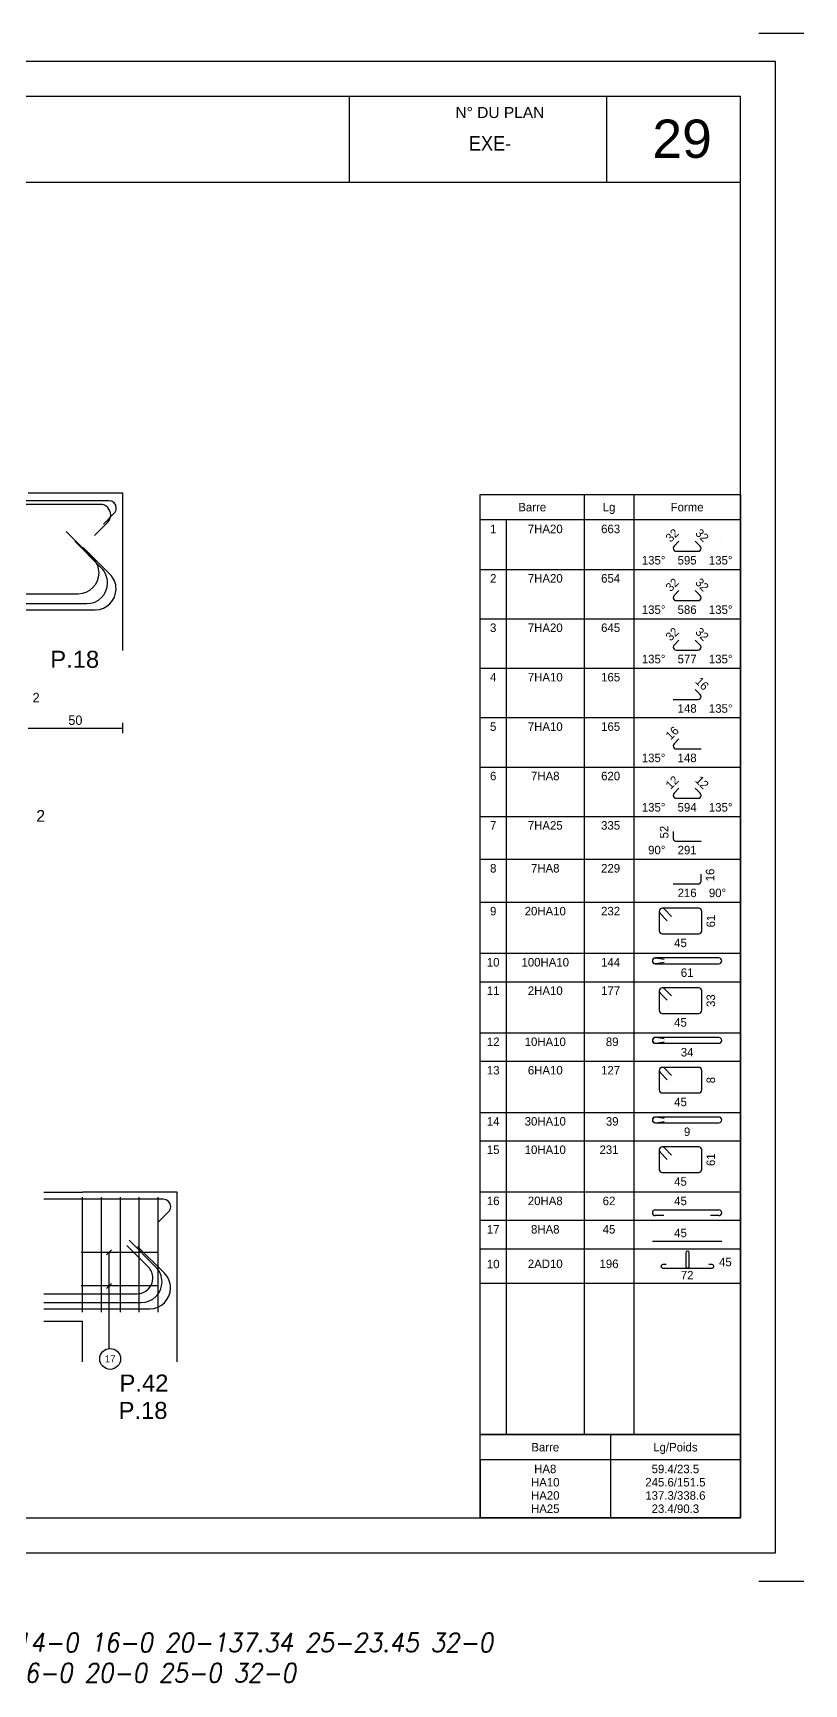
# Model space of a CAD drawing. Extents: x -12912 to 27386, y 1818 to 8189.
# Drawn here: x 21177 to 21584, y 3114 to 3986 of the extents above; entities that cross this region are included whole.
import ezdxf
from ezdxf.enums import TextEntityAlignment as Align

# ---------------------------------------------------------------- set-up
doc = ezdxf.new("R2010")
doc.units = 0
doc.header["$MEASUREMENT"] = 0
doc.layers.get('0').update_dxf_attribs({"linetype": 'CONTINUOUS'})
for name, color, linetype in [('1', 7, 'CONTINUOUS'), ('173', 7, 'CONTINUOUS'), ('5', 7, 'CONTINUOUS'), ('6', 7, 'CONTINUOUS'), ('7', 7, 'CONTINUOUS'), ('GO-CARTOUCHE', 7, 'CONTINUOUS'), ('GO-TEXTE', 9, 'CONTINUOUS'), ('PYC-HACHURE', 7, 'CONTINUOUS'), ('STR_TXT', 102, 'CONTINUOUS')]:
    doc.layers.add(name, color=color, linetype=linetype)
doc.styles.add('ARIAL', font='ARIAL.TTF')
doc.styles.add('Tableau', font='romans.shx', dxfattribs={"width": 0.9, "oblique": 10})
doc.styles.add('TEXTEBA', font='ARIAL.TTF')

# ---------------------------------------------------------------- blocks, each defined once
blk = doc.blocks.new('Smallsp')
at = {"layer": 'STR_TXT', "linetype": 'Continuous'}
for points in [[(0, 15), (0, -15)], [(-30, 0), (40, 0)]]:
    blk.add_lwpolyline(points, dxfattribs=at)
at = {"layer": 'STR_TXT', "linetype": 'Continuous', "style": 'Tableau', "oblique": 10, "width": 0.9}
for s, p in [('HA', (-23.6, 1.89)), ('AD', (-22.2, -13.94))]:
    blk.add_text(s, height=10, dxfattribs=at).set_placement(p)
for tag, p in [('SPAD', (1.4, 1.89)), ('SPHA', (1.4, -14.11))]:
    blk.add_attdef(tag, p, '', height=10, dxfattribs=at)

msp = doc.modelspace()

# ---------------------------------------------------------------- linework, layer by layer
for p, q in [((21560.563, 3985.504), (21584.37, 3985.504)), ((21560.563, 3168.004), (21584.37, 3168.004))]:
    msp.add_line(p, q)
at = {"layer": '1', "color": 1}
for points in [[(21208.731, 3708.233), (21194.589, 3722.376)], [(21213.231, 3702.983), (21199.089, 3717.126)], [(21217.731, 3699.733), (21203.589, 3713.876)], [(21211.953, 3700.455), (21211.953, 3700.455)], [(20647.953, 3689.455), (21200.953, 3689.455)], [(21216.453, 3695.205), (21216.453, 3695.205)], [(21220.953, 3691.955), (21220.953, 3691.955)], [(20638.953, 3680.955), (21209.953, 3680.955)], [(20643.453, 3684.205), (21205.453, 3684.205)], [(21241.994, 3333.915), (21227.852, 3348.057)], [(21237.985, 3333.956), (21226.671, 3345.269)], [(21246.494, 3330.665), (21232.352, 3344.807)], [(21240.416, 3328.087), (21240.416, 3328.087)], [(21245.216, 3326.137), (21245.216, 3326.137)], [(21249.716, 3322.887), (21249.716, 3322.887)], [(21182.857, 3319.787), (21232.116, 3319.787)], [(21182.857, 3315.137), (21234.216, 3315.137)], [(21182.857, 3311.887), (21238.716, 3311.887)]]:
    msp.add_lwpolyline(points, dxfattribs=at)
for centre, radius, start, end in [((21200.953, 3700.455), 11, 0, 45), ((21200.953, 3700.455), 11, 270, 0), ((21205.453, 3695.205), 11, 0, 45), ((21209.953, 3691.955), 11, 0, 45), ((21205.453, 3695.205), 11, 270, 0), ((21209.953, 3691.955), 11, 270, 0), ((21232.116, 3328.087), 8.3, 0, 45), ((21234.216, 3326.137), 11, 0, 45), ((21238.716, 3322.887), 11, 0, 45), ((21232.116, 3328.087), 8.3, 270, 0), ((21234.216, 3326.137), 11, 270, 0), ((21238.716, 3322.887), 11, 270, 0)]:
    msp.add_arc(centre, radius, start, end, dxfattribs=at)
at = {"layer": '173', "color": 173}
for p, q in [((21242.66, 3341.675), (21202.44, 3341.675)), ((21242.66, 3323.986), (21202.44, 3323.986))]:
    msp.add_line(p, q, dxfattribs=at)
for points in [[(21413.311, 3741.913), (21550.811, 3741.913), (21550.811, 3245.562), (21413.311, 3245.562), (21413.311, 3741.913)], [(21413.311, 3245.562), (21550.811, 3245.562), (21550.811, 3201.562), (21413.311, 3201.562), (21413.311, 3245.562)]]:
    msp.add_lwpolyline(points, close=True, dxfattribs=at)
for points in [[(21468.311, 3741.913), (21468.311, 3245.562)], [(21494.436, 3741.913), (21494.436, 3245.562)], [(21217.153, 3738.555), (20631.753, 3738.555)], [(21214.254, 3726.241), (21219.911, 3731.898)], [(21221.053, 3734.655), (21221.053, 3734.655)], [(21550.811, 3728.413), (21413.311, 3728.413)], [(21427.061, 3728.413), (21427.061, 3245.562)], [(21518.315, 3717.154), (21515.707, 3714.546)], [(21529.54, 3714.546), (21526.933, 3717.154)], [(21540.945, 3717.8), (21540.945, 3717.8)], [(21515.249, 3713.439), (21515.249, 3713.439)], [(21516.814, 3711.874), (21528.433, 3711.874)], [(21529.999, 3713.439), (21529.999, 3713.439)], [(21413.311, 3702.321), (21550.811, 3702.321)], [(21518.315, 3691.061), (21515.707, 3688.454)], [(21529.54, 3688.454), (21526.933, 3691.061)], [(21515.249, 3687.347), (21515.249, 3687.347)], [(21516.814, 3685.781), (21528.433, 3685.781)], [(21529.999, 3687.347), (21529.999, 3687.347)], [(21413.311, 3676.228), (21550.811, 3676.228)], [(21515.249, 3661.255), (21515.249, 3661.255)], [(21518.315, 3664.969), (21515.707, 3662.362)], [(21529.54, 3662.362), (21526.933, 3664.969)], [(21529.999, 3661.255), (21529.999, 3661.255)], [(21516.814, 3659.689), (21528.433, 3659.689)], [(21413.311, 3650.136), (21550.811, 3650.136)], [(21529.54, 3636.269), (21526.933, 3638.877)], [(21529.999, 3635.162), (21529.999, 3635.162)], [(21515.249, 3633.597), (21528.433, 3633.597)], [(21413.311, 3624.044), (21550.811, 3624.044)], [(21515.249, 3609.07), (21515.249, 3609.07)], [(21518.315, 3612.784), (21515.707, 3610.177)], [(21516.814, 3607.504), (21529.999, 3607.504)], [(21413.311, 3597.951), (21550.811, 3597.951)], [(21515.249, 3582.978), (21515.249, 3582.978)], [(21518.315, 3586.692), (21515.707, 3584.085)], [(21529.54, 3584.085), (21526.933, 3586.692)], [(21529.999, 3582.978), (21529.999, 3582.978)], [(21516.814, 3581.412), (21528.433, 3581.412)], [(21413.311, 3571.859), (21550.811, 3571.859)], [(21515.249, 3563.912), (21515.249, 3560.224)], [(21516.606, 3558.866), (21529.999, 3558.866)], [(21413.311, 3549.231), (21550.811, 3549.231)], [(21529.999, 3537.596), (21529.999, 3541.284)], [(21515.249, 3536.239), (21528.641, 3536.239)], [(21413.311, 3526.604), (21550.811, 3526.604)], [(21509.469, 3523.354), (21509.469, 3523.354)], [(21528.779, 3523.354), (21509.469, 3523.354)], [(21514.432, 3519.061), (21510.614, 3522.879)], [(21507.849, 3521.734), (21507.849, 3511.474)], [(21507.849, 3521.734), (21507.849, 3521.734)], [(21508.323, 3520.588), (21512.141, 3516.77)], [(21530.399, 3511.474), (21530.399, 3521.734)], [(21509.469, 3509.854), (21528.779, 3509.854)], [(21413.311, 3499.604), (21550.811, 3499.604)], [(21539.445, 3497.104), (21505.802, 3497.104)], [(21510.481, 3496.381), (21506.036, 3497.085)], [(21504.302, 3495.604), (21504.302, 3495.604)], [(21505.802, 3494.104), (21539.445, 3494.104)], [(21506.036, 3494.122), (21510.481, 3494.826)], [(21540.945, 3495.604), (21540.945, 3495.604)], [(21413.311, 3484.604), (21550.811, 3484.604)], [(21507.849, 3479.734), (21507.849, 3469.474)], [(21507.849, 3479.734), (21507.849, 3479.734)], [(21508.323, 3478.588), (21512.141, 3474.77)], [(21509.469, 3481.354), (21509.469, 3481.354)], [(21528.779, 3481.354), (21509.469, 3481.354)], [(21514.432, 3477.061), (21510.614, 3480.879)], [(21530.399, 3469.474), (21530.399, 3479.734)], [(21509.469, 3467.854), (21528.779, 3467.854)], [(21413.311, 3457.604), (21550.811, 3457.604)], [(21504.302, 3453.604), (21504.302, 3453.604)], [(21539.445, 3455.104), (21505.802, 3455.104)], [(21505.802, 3452.104), (21539.445, 3452.104)], [(21510.481, 3454.381), (21506.036, 3455.085)], [(21506.036, 3452.122), (21510.481, 3452.826)], [(21540.945, 3453.604), (21540.945, 3453.604)], [(21413.311, 3442.604), (21550.811, 3442.604)], [(21507.849, 3437.734), (21507.849, 3427.474)], [(21507.849, 3437.734), (21507.849, 3437.734)], [(21508.323, 3436.588), (21512.141, 3432.77)], [(21509.469, 3439.354), (21509.469, 3439.354)], [(21528.779, 3439.354), (21509.469, 3439.354)], [(21514.432, 3435.061), (21510.614, 3438.879)], [(21530.399, 3427.474), (21530.399, 3437.734)], [(21509.469, 3425.854), (21528.779, 3425.854)], [(21413.311, 3415.604), (21550.811, 3415.604)], [(21504.302, 3411.604), (21504.302, 3411.604)], [(21539.445, 3413.104), (21505.802, 3413.104)], [(21505.802, 3410.104), (21539.445, 3410.104)], [(21510.481, 3412.381), (21506.036, 3413.085)], [(21506.036, 3410.122), (21510.481, 3410.826)], [(21540.945, 3411.604), (21540.945, 3411.604)], [(21413.311, 3400.604), (21550.811, 3400.604)], [(21413.311, 3400.604), (21550.811, 3400.604)], [(21413.311, 3400.604), (21550.811, 3400.604)], [(21507.849, 3395.734), (21507.849, 3385.474)], [(21507.849, 3395.734), (21507.849, 3395.734)], [(21508.323, 3394.588), (21512.141, 3390.77)], [(21509.469, 3397.354), (21509.469, 3397.354)], [(21528.779, 3397.354), (21509.469, 3397.354)], [(21514.432, 3393.061), (21510.614, 3396.879)], [(21530.399, 3385.474), (21530.399, 3395.734)], [(21509.469, 3383.854), (21528.779, 3383.854)], [(21413.311, 3373.604), (21550.811, 3373.604)], [(21413.311, 3373.604), (21550.811, 3373.604)], [(21413.311, 3373.604), (21550.811, 3373.604)], [(21413.311, 3373.604), (21550.811, 3373.604)], [(21413.311, 3373.604), (21550.811, 3373.604)], [(21413.311, 3373.604), (21550.811, 3373.604)], [(21413.311, 3373.604), (21550.811, 3373.604)], [(21413.311, 3373.604), (21550.811, 3373.604)], [(21413.311, 3373.604), (21550.811, 3373.604)], [(21413.311, 3373.604), (21550.811, 3373.604)], [(21245.916, 3369.687), (21182.857, 3369.687)], [(21203.216, 3310.087), (21203.216, 3370.887)], [(21213.216, 3310.087), (21213.216, 3370.887)], [(21223.216, 3310.087), (21223.216, 3370.887)], [(21233.216, 3310.087), (21233.216, 3370.887)], [(21243.216, 3310.087), (21243.216, 3370.887)], [(21249.816, 3365.787), (21249.816, 3365.787)], [(21243.017, 3357.372), (21248.673, 3363.029)], [(21413.311, 3358.604), (21550.811, 3358.604)], [(21504.302, 3362.604), (21504.302, 3362.604)], [(21505.802, 3364.104), (21539.445, 3364.104)], [(21510.302, 3361.104), (21505.802, 3361.104)], [(21539.445, 3361.104), (21534.945, 3361.104)], [(21540.945, 3362.604), (21540.945, 3362.604)], [(21504.302, 3347.604), (21540.945, 3347.604)], [(21413.311, 3343.604), (21550.811, 3343.604)], [(21413.311, 3343.604), (21550.811, 3343.604)], [(21413.311, 3343.604), (21550.811, 3343.604)], [(21413.311, 3343.604), (21550.811, 3343.604)], [(21413.311, 3343.604), (21550.811, 3343.604)], [(21413.311, 3343.604), (21550.811, 3343.604)], [(21413.311, 3343.604), (21550.811, 3343.604)], [(21413.311, 3343.604), (21550.811, 3343.604)], [(21413.311, 3343.604), (21550.811, 3343.604)], [(21521.863, 3341.432), (21521.863, 3334.292)], [(21523.737, 3334.292), (21523.737, 3341.432)], [(21508.8, 3334.292), (21508.8, 3334.292)], [(21511.509, 3335.229), (21509.737, 3335.229)], [(21509.737, 3333.356), (21522.8, 3333.356)], [(21522.8, 3333.356), (21535.863, 3333.356)], [(21535.863, 3335.229), (21534.091, 3335.229)], [(21536.8, 3334.292), (21536.8, 3334.292)], [(21413.311, 3325.374), (21550.811, 3325.374)], [(21413.311, 3325.374), (21550.811, 3325.374)], [(21482.061, 3245.562), (21482.061, 3201.562)], [(21550.811, 3232.062), (21413.311, 3232.062)], [(21413.311, 3232.062), (21413.311, 3201.562)]]:
    msp.add_lwpolyline(points, dxfattribs=at)
for centre, radius, start, end in [((21217.153, 3734.655), 3.9, 0, 90), ((21217.153, 3734.655), 3.9, 315, 0), ((21516.814, 3713.439), 1.566, 135, 180), ((21528.433, 3713.439), 1.566, 0, 45), ((21516.814, 3713.439), 1.566, 180, 270), ((21528.433, 3713.439), 1.566, 270, 0), ((21516.814, 3687.347), 1.566, 135, 180), ((21528.433, 3687.347), 1.566, 0, 45), ((21516.814, 3687.347), 1.566, 180, 270), ((21528.433, 3687.347), 1.566, 270, 0), ((21516.814, 3661.255), 1.566, 135, 180), ((21516.814, 3661.255), 1.566, 180, 270), ((21528.433, 3661.255), 1.566, 270, 0), ((21528.433, 3661.255), 1.566, 0, 45), ((21528.433, 3635.162), 1.566, 270, 0), ((21528.433, 3635.162), 1.566, 0, 45), ((21516.814, 3609.07), 1.566, 135, 180), ((21516.814, 3609.07), 1.566, 180, 270), ((21516.814, 3582.978), 1.566, 135, 180), ((21516.814, 3582.978), 1.566, 180, 270), ((21528.433, 3582.978), 1.566, 270, 0), ((21528.433, 3582.978), 1.566, 0, 45), ((21516.606, 3560.224), 1.358, 180, 270), ((21528.641, 3537.596), 1.358, 270, 0), ((21509.469, 3521.734), 1.62, 90, 180), ((21509.469, 3521.734), 1.62, 45, 90), ((21528.779, 3521.734), 1.62, 0, 90), ((21509.469, 3521.734), 1.62, 180, 225), ((21509.469, 3511.474), 1.62, 180, 270), ((21528.779, 3511.474), 1.62, 270, 0), ((21505.802, 3495.604), 1.5, 81, 180), ((21505.802, 3495.604), 1.5, 90, 180), ((21539.445, 3495.604), 1.5, 0, 90), ((21505.802, 3495.604), 1.5, 180, 270), ((21505.802, 3495.604), 1.5, 180, 279), ((21539.445, 3495.604), 1.5, 270, 0), ((21509.469, 3479.734), 1.62, 90, 180), ((21509.469, 3479.734), 1.62, 180, 225), ((21509.469, 3479.734), 1.62, 45, 90), ((21528.779, 3479.734), 1.62, 0, 90), ((21509.469, 3469.474), 1.62, 180, 270), ((21528.779, 3469.474), 1.62, 270, 0), ((21505.802, 3453.604), 1.5, 81, 180), ((21505.802, 3453.604), 1.5, 90, 180), ((21505.802, 3453.604), 1.5, 180, 270), ((21505.802, 3453.604), 1.5, 180, 279), ((21539.445, 3453.604), 1.5, 0, 90), ((21539.445, 3453.604), 1.5, 270, 0), ((21509.469, 3437.734), 1.62, 90, 180), ((21509.469, 3437.734), 1.62, 180, 225), ((21509.469, 3437.734), 1.62, 45, 90), ((21528.779, 3437.734), 1.62, 0, 90), ((21509.469, 3427.474), 1.62, 180, 270), ((21528.779, 3427.474), 1.62, 270, 0), ((21505.802, 3411.604), 1.5, 81, 180), ((21505.802, 3411.604), 1.5, 90, 180), ((21505.802, 3411.604), 1.5, 180, 270), ((21505.802, 3411.604), 1.5, 180, 279), ((21539.445, 3411.604), 1.5, 0, 90), ((21539.445, 3411.604), 1.5, 270, 0), ((21509.469, 3395.734), 1.62, 90, 180), ((21509.469, 3395.734), 1.62, 180, 225), ((21509.469, 3395.734), 1.62, 45, 90), ((21528.779, 3395.734), 1.62, 0, 90), ((21509.469, 3385.474), 1.62, 180, 270), ((21528.779, 3385.474), 1.62, 270, 0), ((21245.916, 3365.787), 3.9, 0, 90), ((21245.916, 3365.787), 3.9, 315, 0), ((21505.802, 3362.604), 1.5, 90, 180), ((21505.802, 3362.604), 1.5, 180, 270), ((21539.445, 3362.604), 1.5, 0, 90), ((21539.445, 3362.604), 1.5, 270, 0), ((21522.8, 3341.432), 0.937, 90, 180), ((21522.8, 3341.432), 0.937, 0, 90), ((21509.737, 3334.292), 0.937, 90, 180), ((21509.737, 3334.292), 0.937, 180, 270), ((21522.8, 3334.292), 0.937, 180, 270), ((21522.8, 3334.292), 0.937, 270, 0), ((21535.863, 3334.292), 0.937, 0, 90), ((21535.863, 3334.292), 0.937, 270, 0)]:
    msp.add_arc(centre, radius, start, end, dxfattribs=at)
at = {"layer": '5', "color": 5}
for points in [[(21212.653, 3736.605), (21073.605, 3736.605)], [(21218.153, 3731.105), (21218.153, 3731.105)], [(21209.471, 3720.145), (21216.542, 3727.216)], [(21174.453, 3618.539), (21224.453, 3618.539)], [(21224.453, 3615.789), (21224.453, 3621.289)], [(21246.916, 3362.037), (21246.916, 3362.037)]]:
    msp.add_lwpolyline(points, dxfattribs=at)
for start, end in [(0, 90), (315, 0)]:
    msp.add_arc((21212.653, 3731.105), 5.5, start, end, dxfattribs=at)
at = {"layer": '6', "color": 6}
for points in [[(21218.544, 3342.986), (21215.892, 3340.334)], [(21217.218, 3290.878), (21217.218, 3341.675)], [(21218.544, 3325.312), (21215.892, 3322.66)]]:
    msp.add_lwpolyline(points, dxfattribs=at)
msp.add_circle((21217.826, 3285.412), 5.5, dxfattribs=at)
at = {"layer": '7', "color": 7}
for points in [[(21224.453, 3742.455), (21174.453, 3742.455)], [(21224.453, 3742.455), (21199.453, 3742.455)], [(21224.453, 3659.455), (21224.453, 3742.455)], [(21224.453, 3659.455), (21224.453, 3674.455)], [(21182.857, 3373.387), (21203.216, 3373.387)], [(21253.216, 3373.387), (21203.216, 3373.387)], [(21253.216, 3373.387), (21228.216, 3373.387)], [(21253.216, 3283.803), (21253.216, 3373.387)], [(21182.857, 3305.387), (21203.216, 3305.387)], [(21203.216, 3283.803), (21203.216, 3305.387)], [(21253.216, 3283.803), (21253.216, 3305.387)]]:
    msp.add_lwpolyline(points, dxfattribs=at)
at = {"layer": 'GO-CARTOUCHE', "linetype": 'Continuous'}
for points in [[(21569.37, 3183.004), (21569.37, 3970.504), (20455.733, 3970.504), (20455.733, 3183.004)], [(21550.811, 3201.562), (21550.811, 3951.945), (20474.292, 3951.945), (20474.292, 3201.562)]]:
    msp.add_lwpolyline(points, close=True, dxfattribs=at)
at = {"layer": 'GO-TEXTE', "color": 7}
for points in [[(21344.008, 3951.945), (21344.008, 3906.498)], [(21480.067, 3951.945), (21480.067, 3906.498)], [(21550.811, 3906.498), (20474.292, 3906.498)]]:
    msp.add_lwpolyline(points, dxfattribs=at)

# ---------------------------------------------------------------- block references
at = {"layer": 'STR_TXT', "linetype": 'Continuous'}
msp.add_blockref('Smallsp', (20962.829, 3128.778), dxfattribs=at).add_auto_attribs({'SPHA': '6-0 8-0 10-3.92 12-0 14-0 16-0 20-0 25-0 32-0 ', 'SPAD': '6-0 8-75.43 10-268.36 12-0 14-0 16-0 20-137.34 25-23.45 32-0 '})

# ---------------------------------------------------------------- texts
at = {"style": 'ARIAL'}
for s, p in [('P.18', (21186.198, 3659.333)), ('P.42', (21222.781, 3277.161)), ('P.18', (21222.294, 3262.707))]:
    msp.add_text(s, height=8.9847, dxfattribs=at).set_placement(p, align=Align.TOP_LEFT)
at = {"layer": '173', "color": 173}
for s, p in [('Barre', (21440.811, 3735.163)), ('Lg', (21481.374, 3735.163)), ('Forme', (21522.624, 3735.163)), ('Barre', (21447.686, 3238.812)), ('Lg/Poids', (21516.436, 3238.812))]:
    msp.add_text(s, height=4.5, dxfattribs=at).set_placement(p, align=Align.MIDDLE_CENTER)
for s, p in [('1', (21420.186, 3725.913)), ('7HA20', (21447.686, 3725.913)), (' 663', (21481.374, 3725.913)), ('595', (21522.624, 3709.374)), ('2', (21420.186, 3699.821)), ('7HA20', (21447.686, 3699.821)), (' 654', (21481.374, 3699.821)), ('586', (21522.624, 3683.281)), ('3', (21420.186, 3673.728)), ('7HA20', (21447.686, 3673.728)), (' 645', (21481.374, 3673.728)), ('577', (21522.624, 3657.189)), ('4', (21420.186, 3647.636)), ('7HA10', (21447.686, 3647.636)), (' 165', (21481.374, 3647.636)), ('148', (21522.624, 3631.097)), ('5', (21420.186, 3621.544)), ('7HA10', (21447.686, 3621.544)), (' 165', (21481.374, 3621.544)), ('148', (21522.624, 3605.004)), ('6', (21420.186, 3595.451)), ('7HA8', (21447.686, 3595.451)), (' 620', (21481.374, 3595.451)), ('594', (21522.624, 3578.912)), ('7', (21420.186, 3569.359)), ('7HA25', (21447.686, 3569.359)), (' 335', (21481.374, 3569.359)), ('291', (21522.624, 3556.366)), ('8', (21420.186, 3546.731)), ('7HA8', (21447.686, 3546.731)), (' 229', (21481.374, 3546.731)), ('216', (21522.624, 3533.739)), ('9', (21420.186, 3524.104)), ('20HA10', (21447.686, 3524.104)), (' 232', (21481.374, 3524.104)), ('45', (21519.124, 3507.354)), ('10', (21420.186, 3497.104)), ('100HA10', (21447.686, 3497.104)), (' 144', (21481.374, 3497.104)), ('61', (21522.624, 3491.604)), ('11', (21420.186, 3482.104)), ('2HA10', (21447.686, 3482.104)), (' 177', (21481.374, 3482.104)), ('45', (21519.124, 3465.354)), ('12', (21420.186, 3455.104)), ('10HA10', (21447.686, 3455.104)), ('  89', (21481.374, 3455.104)), ('34', (21522.624, 3449.604)), ('13', (21420.186, 3440.104)), ('6HA10', (21447.686, 3440.104)), (' 127', (21481.374, 3440.104)), ('45', (21519.124, 3423.354)), ('14', (21420.186, 3413.104)), ('30HA10', (21447.686, 3413.104)), ('  39', (21481.374, 3413.104)), ('9', (21522.624, 3407.604)), ('15', (21420.186, 3398.104)), ('10HA10', (21447.686, 3398.104)), ('231', (21481.374, 3398.104)), ('45', (21519.124, 3381.354)), ('16', (21420.186, 3371.104)), ('20HA8', (21447.686, 3371.104)), ('62', (21481.374, 3371.104)), ('45', (21519.124, 3371.104)), ('8HA8', (21447.686, 3356.104)), ('17', (21420.186, 3356.104)), ('45', (21481.374, 3356.104)), ('45', (21519.124, 3354.19)), ('45', (21542.832, 3338.811)), ('10', (21420.186, 3337.765)), ('2AD10', (21447.686, 3337.874)), ('196', (21481.374, 3337.874)), ('72', (21522.624, 3331.896)), ('HA8', (21447.686, 3229.562)), ('59.4/23.5', (21516.436, 3229.562)), ('HA10', (21447.686, 3222.562)), ('245.6/151.5', (21516.436, 3222.562)), ('HA20', (21447.686, 3215.562)), ('HA25', (21447.686, 3208.562)), ('137.3/338.6', (21516.436, 3215.562)), ('23.4/90.3', (21516.436, 3208.562))]:
    msp.add_text(s, height=4.5, dxfattribs=at).set_placement(p, align=Align.TOP_CENTER)
for s, rotation, p in [('32', 45, (21513.939, 3716.314)), ('32', 45, (21513.939, 3690.222)), ('32', 45, (21513.939, 3664.129)), ('16', 45, (21513.939, 3611.945)), ('12', 45, (21513.939, 3585.852)), ('52', 90, (21512.749, 3560.224))]:
    msp.add_text(s, height=4.5, rotation=rotation, dxfattribs=at).set_placement(p)
for s, p in [('32', (21531.308, 3716.314)), ('32', (21531.308, 3690.222)), ('32', (21531.308, 3664.129)), ('16', (21531.308, 3638.037)), ('12', (21531.308, 3585.852))]:
    msp.add_text(s, height=4.5, rotation=315, dxfattribs=at).set_placement(p, align=Align.RIGHT)
for s, p in [('135°', (21511.124, 3709.374)), ('135°', (21511.124, 3683.281)), ('135°', (21511.124, 3657.189)), ('135°', (21511.124, 3605.004)), ('135°', (21511.124, 3578.912)), ('90°', (21511.124, 3556.366))]:
    msp.add_text(s, height=4.5, dxfattribs=at).set_placement(p, align=Align.TOP_RIGHT)
for s, p in [('135°', (21534.124, 3709.374)), ('135°', (21534.124, 3683.281)), ('135°', (21534.124, 3657.189)), ('135°', (21534.124, 3631.097)), ('135°', (21534.124, 3578.912)), ('90°', (21534.124, 3533.739))]:
    msp.add_text(s, height=4.5, dxfattribs=at).set_placement(p, align=Align.TOP_LEFT)
msp.add_text('16', height=4.5, rotation=90, dxfattribs=at).set_placement((21532.499, 3537.596), align=Align.TOP_LEFT)
for s, p in [('61', (21532.899, 3516.604)), ('33', (21532.899, 3474.604)), ('8', (21532.899, 3432.604)), ('61', (21532.899, 3390.604))]:
    msp.add_text(s, height=4.5, rotation=90, dxfattribs=at).set_placement(p, align=Align.TOP_CENTER)
at = {"layer": '5', "color": 5}
msp.add_text('50', height=5, dxfattribs=at).set_placement((21199.453, 3620.171), align=Align.CENTER)
at = {"layer": '5', "color": 5, "insert": (21178.713, 3634.606), "char_height": 5, "attachment_point": 5}
msp.add_mtext('2', dxfattribs=at)
at = {"layer": '6', "color": 6}
msp.add_text('17', height=3.75, dxfattribs=at).set_placement((21217.826, 3285.412), align=Align.MIDDLE_CENTER)
at = {"layer": 'GO-CARTOUCHE', "color": 2, "style": 'TEXTEBA'}
msp.add_text('29', height=20.1986, dxfattribs=at).set_placement((21504.287, 3919.597))
at = {"layer": 'GO-CARTOUCHE', "color": 2, "style": 'TEXTEBA', "width": 0.9}
msp.add_text('EXE-', height=7.6364, dxfattribs=at).set_placement((21418.511, 3923.43), align=Align.CENTER)
at = {"layer": 'GO-TEXTE', "style": 'TEXTEBA'}
msp.add_text('N° DU PLAN', height=5.8564, dxfattribs=at).set_placement((21423.734, 3940.602), align=Align.CENTER)
at = {"layer": 'PYC-HACHURE'}
msp.add_text('2', height=6.222, dxfattribs=at).set_placement((21181.122, 3569.002), align=Align.CENTER)

doc.saveas('drawing.dxf')
